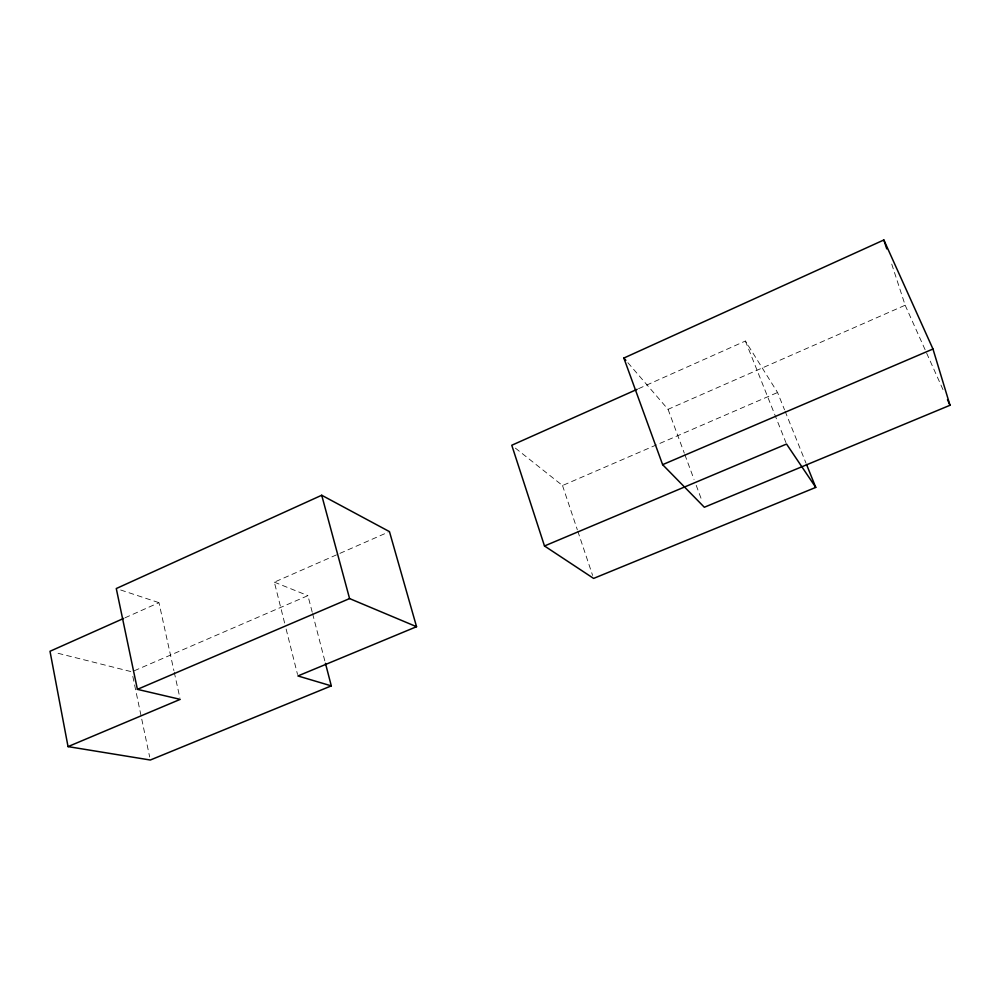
<?xml version="1.0" encoding="UTF-8"?>
<svg xmlns="http://www.w3.org/2000/svg" width="1000" height="1000" viewBox="0 0 1000 1000"><rect width="100%" height="100%" fill="white"/><g stroke="black" fill="none" stroke-linecap="round" stroke-linejoin="round"><path stroke-width="0.75" stroke-dasharray="5 3.75" d="M125 617.812L158.963 602.663L173.912 670.662M638.562 388.688L745.4 341.025L777.562 392.5L784.513 409.762M284.613 623L274.35 582.15L388.038 532.25M627.875 362.7L668.05 409.325L905.163 305.225L890.638 260.738M312.213 612.188L307.925 595.638L131.862 671.8L54.462 652.4M515.4 448.137L562.513 485.525L777.562 392.5M120.688 590L158.963 602.663M274.35 582.15L307.925 595.638M905.163 305.225L943.688 391.188M785.088 411.2L805.925 462.962M745.4 341.025L785.95 442.6M668.05 409.325L684.3 453.162M684.837 454.625L694.05 479.475M696.213 485.325L702.175 501.4M562.513 485.525L577.325 529.75M577.812 531.225L592.625 575.462M312.6 613.688L325.062 661.812M286.125 629.05L297.525 674.438M174.237 672.175L179.887 697.862M132.812 676.363L149.662 756.988"/><path stroke-width="1.5" d="M325.45 663.312L331.3 685.875L297.913 675.95L416.55 626.7L389.462 531.625L321.712 495.25L116.275 588.538L137.4 689.35L180.225 699.362L68.037 746.612L50 651.275L123.588 618.45M623.85 358.05L883.85 239.975L932.975 349.012L950 405.275L704.338 507.25L662.625 464.663L623.85 358.05L625.862 360.375M637.137 389.325L511.775 445.25L544.487 545.975L593.612 578.413L815.763 487.4L806.5 464.4M137.4 689.35L349.575 598.575L416.55 626.7M662.625 464.663L932.975 349.012M544.487 545.975L786.538 444.05L815.763 487.4M331.3 685.875L150.3 760.025L68.037 746.612M947.475 399.637L950 405.275M883.85 239.975L886.762 248.875M321.712 495.25L349.575 598.575"/></g></svg>
